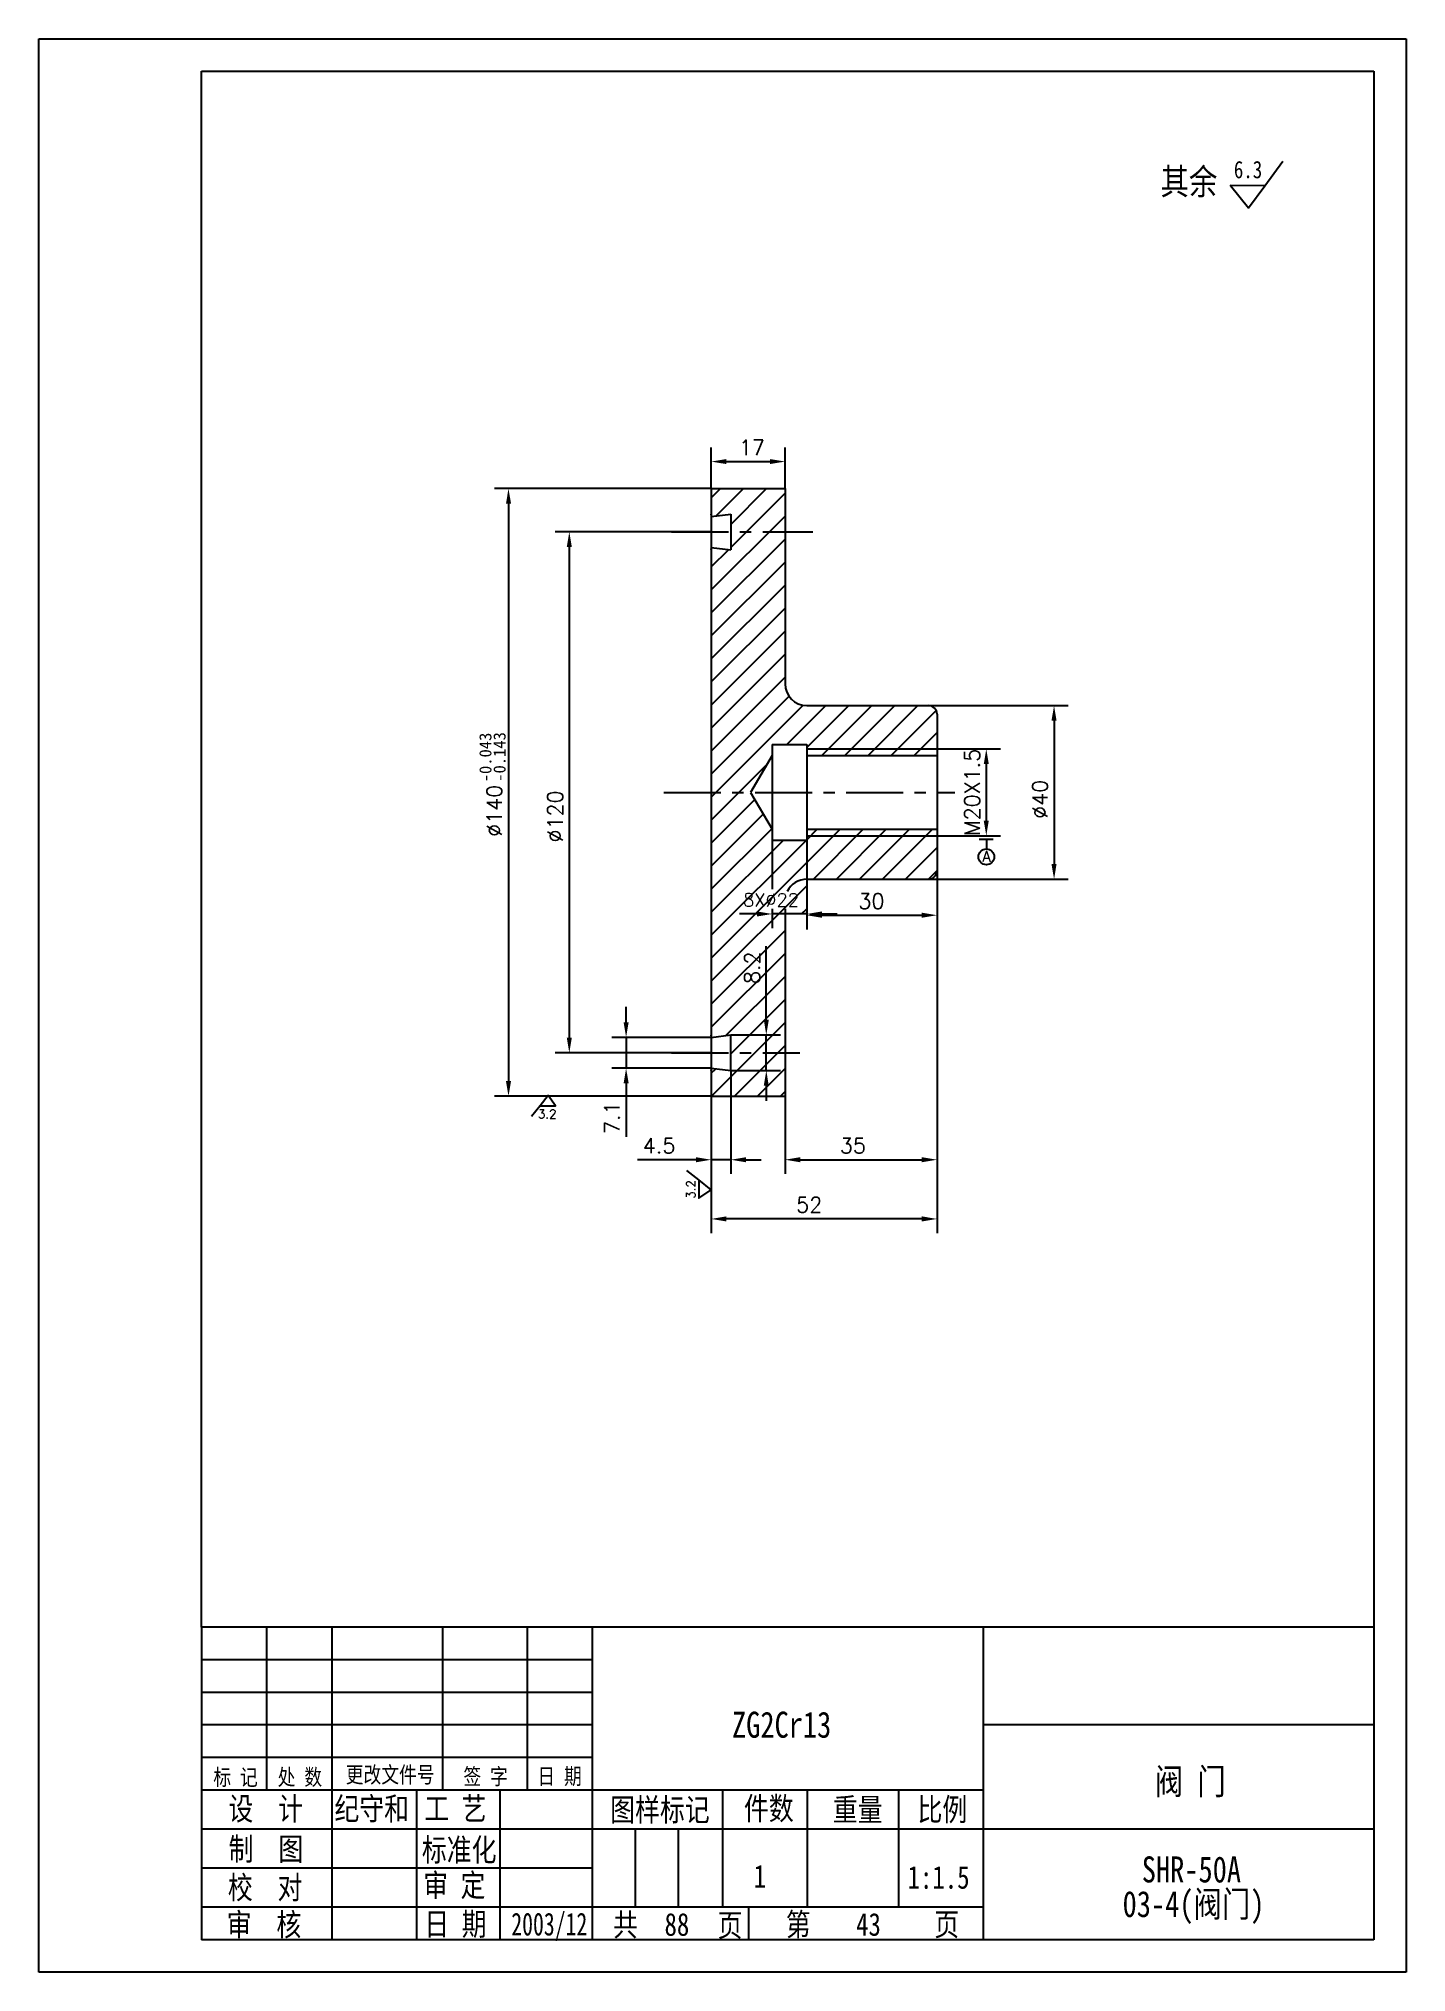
# Model space of a CAD drawing. Extents: x 734 to 1049, y -13 to 432.
import ezdxf

# ---------------------------------------------------------------- set-up
doc = ezdxf.new("R2010")
doc.units = 0
doc.header["$LTSCALE"] = 10.5
doc.header["$MEASUREMENT"] = 0
doc.linetypes.add('CENTER', pattern=[2, 1.25, -0.25, 0.25, -0.25])
doc.layers.get('0').update_dxf_attribs({"color": 2, "linetype": 'CONTINUOUS'})
doc.layers.get('DEFPOINTS').update_dxf_attribs({"linetype": 'CONTINUOUS'})
doc.layers.add('PART', color=3, linetype='CONTINUOUS')
doc.layers.add('SMPEN_THICK', color=7, linetype='CONTINUOUS')
doc.styles.add('HZDX', font='', dxfattribs={"width": 0.8, "height": 7.5})
doc.styles.get("Standard").update_dxf_attribs({"font": 'txt.shx', "height": 3.5, "bigfont": 'gbcbig.shx'})
doc.styles.get('HZDX').set_extended_font_data('SimSun')
doc.dimstyles.get("Standard").update_dxf_attribs({"dimtxt": 0.18, "dimasz": 0.18, "dimexe": 0.18, "dimexo": 0.0625, "dimgap": 0.09, "dimtad": 0, "dimtih": 1, "dimtoh": 1, "dimdec": 4, "dimzin": 0, "dimdsep": 46, "dimtxsty": 'Standard', "dimcen": 0.09, "dimadec": 0, "dimazin": 0, "dimtfac": 1, "dimtdec": 4, "dimtofl": 0, "dimtmove": 0, "dimatfit": 3, "dimfxl": 1, "dimtolj": 1, "dimtzin": 0, "dimarcsym": 0})

# ---------------------------------------------------------------- blocks, each defined once
blk = doc.blocks.new('*D4')
at = {"layer": 'DEFPOINTS', "color": 0, "transparency": 16777216}
for p in [(893.13, 194.63), (888.63, 188.63), (893.13, 173.99)]:
    blk.add_point(p, dxfattribs=at)
at = {"layer": 'SMPEN_THICK', "color": 2, "lineweight": -2, "transparency": 16777216}
for p, q in [((893.13, 194.63), (893.13, 170.74)), ((888.63, 188.63), (888.63, 170.74)), ((885.13, 173.99), (871.63, 173.99)), ((893.13, 173.99), (888.63, 173.99)), ((896.63, 173.99), (900.13, 173.99))]:
    blk.add_line(p, q, dxfattribs=at)
at = {"layer": 'SMPEN_THICK', "color": 2, "transparency": 16777216}
for points in [[(885.13, 174.57), (885.13, 173.41), (888.63, 173.99)], [(896.63, 174.57), (896.63, 173.41), (893.13, 173.99)]]:
    blk.add_solid(points, dxfattribs=at)
at = {"layer": 'SMPEN_THICK', "color": 2, "transparency": 16777216, "insert": (876.63, 177.24), "char_height": 3.5, "attachment_point": 5}
blk.add_mtext('\\A1;4.5', dxfattribs=at)
blk = doc.blocks.new('*D5')
at = {"layer": 'DEFPOINTS', "color": 0, "transparency": 16777216}
for p in [(940.63, 240.63), (905.63, 206.13), (940.63, 173.99)]:
    blk.add_point(p, dxfattribs=at)
at = {"layer": 'SMPEN_THICK', "color": 2, "lineweight": -2, "transparency": 16777216}
for p, q in [((940.63, 240.63), (940.63, 170.74)), ((905.63, 206.13), (905.63, 170.74)), ((909.13, 173.99), (937.13, 173.99))]:
    blk.add_line(p, q, dxfattribs=at)
at = {"layer": 'SMPEN_THICK', "color": 2, "transparency": 16777216}
for points in [[(909.13, 174.57), (909.13, 173.41), (905.63, 173.99)], [(937.13, 174.57), (937.13, 173.41), (940.63, 173.99)]]:
    blk.add_solid(points, dxfattribs=at)
at = {"layer": 'SMPEN_THICK', "color": 2, "transparency": 16777216, "insert": (921.26, 177.24), "char_height": 3.5, "attachment_point": 5}
blk.add_mtext('\\A1;35', dxfattribs=at)
blk = doc.blocks.new('*D6')
at = {"layer": 'DEFPOINTS', "color": 0, "transparency": 16777216}
for p in [(940.63, 240.63), (888.63, 188.63), (888.63, 160.35)]:
    blk.add_point(p, dxfattribs=at)
at = {"layer": 'SMPEN_THICK', "color": 2, "lineweight": -2, "transparency": 16777216}
for p, q in [((940.63, 240.63), (940.63, 157.1)), ((888.63, 188.63), (888.63, 157.1)), ((937.13, 160.35), (892.13, 160.35))]:
    blk.add_line(p, q, dxfattribs=at)
at = {"layer": 'SMPEN_THICK', "color": 2, "transparency": 16777216}
for points in [[(892.13, 160.94), (892.13, 159.77), (888.63, 160.35)], [(937.13, 160.94), (937.13, 159.77), (940.63, 160.35)]]:
    blk.add_solid(points, dxfattribs=at)
at = {"layer": 'SMPEN_THICK', "color": 2, "transparency": 16777216, "insert": (911.2, 163.6), "char_height": 3.5, "attachment_point": 5}
blk.add_mtext('\\A1;52', dxfattribs=at)
blk = doc.blocks.new('*D7')
at = {"layer": 'DEFPOINTS', "color": 0, "transparency": 16777216}
for p in [(910.63, 247.63), (940.63, 248.63), (940.63, 230.32)]:
    blk.add_point(p, dxfattribs=at)
at = {"layer": 'SMPEN_THICK', "color": 2, "lineweight": -2, "transparency": 16777216}
for p, q in [((910.63, 247.63), (910.63, 227.07)), ((940.63, 248.63), (940.63, 227.07)), ((914.13, 230.32), (937.13, 230.32))]:
    blk.add_line(p, q, dxfattribs=at)
at = {"layer": 'SMPEN_THICK', "color": 2, "transparency": 16777216}
for points in [[(914.13, 230.91), (914.13, 229.74), (910.63, 230.32)], [(937.13, 230.91), (937.13, 229.74), (940.63, 230.32)]]:
    blk.add_solid(points, dxfattribs=at)
at = {"layer": 'SMPEN_THICK', "color": 2, "transparency": 16777216, "insert": (925.52, 233.57), "char_height": 3.5, "attachment_point": 5}
blk.add_mtext('\\A1;30', dxfattribs=at)
blk = doc.blocks.new('*D8')
at = {"layer": 'DEFPOINTS', "color": 0, "transparency": 16777216}
for p in [(938.63, 278.63), (938.63, 238.63), (967.59, 238.63)]:
    blk.add_point(p, dxfattribs=at)
at = {"layer": 'SMPEN_THICK', "color": 2, "lineweight": -2, "transparency": 16777216}
for p, q in [((938.63, 278.63), (970.84, 278.63)), ((967.59, 275.13), (967.59, 242.13)), ((938.63, 238.63), (970.84, 238.63))]:
    blk.add_line(p, q, dxfattribs=at)
at = {"layer": 'SMPEN_THICK', "color": 2, "transparency": 16777216}
for points in [[(967, 275.13), (968.17, 275.13), (967.59, 278.63)], [(967, 242.13), (968.17, 242.13), (967.59, 238.63)]]:
    blk.add_solid(points, dxfattribs=at)
at = {"layer": 'SMPEN_THICK', "color": 2, "transparency": 16777216, "insert": (964.34, 257.01), "char_height": 3.5, "attachment_point": 5, "rotation": 90}
blk.add_mtext('\\A1;%%c40', dxfattribs=at)
blk = doc.blocks.new('*D9')
at = {"layer": 'DEFPOINTS', "color": 0, "transparency": 16777216}
for p in [(940.63, 268.63), (940.63, 248.63), (951.98, 248.63)]:
    blk.add_point(p, dxfattribs=at)
at = {"layer": 'SMPEN_THICK', "color": 2, "lineweight": -2, "transparency": 16777216}
for p, q in [((940.63, 268.63), (955.23, 268.63)), ((951.98, 265.13), (951.98, 252.13)), ((940.63, 248.63), (955.23, 248.63))]:
    blk.add_line(p, q, dxfattribs=at)
at = {"layer": 'SMPEN_THICK', "color": 2, "transparency": 16777216}
for points in [[(951.39, 265.13), (952.56, 265.13), (951.98, 268.63)], [(951.39, 252.13), (952.56, 252.13), (951.98, 248.63)]]:
    blk.add_solid(points, dxfattribs=at)
at = {"layer": 'SMPEN_THICK', "color": 2, "transparency": 16777216, "insert": (948.73, 258.63), "char_height": 3.5, "attachment_point": 5, "rotation": 90}
blk.add_mtext('\\A1;M20X1.5', dxfattribs=at)
blk = doc.blocks.new('*D10')
at = {"layer": 'DEFPOINTS', "color": 0, "transparency": 16777216}
for p in [(888.63, 328.63), (841.93, 188.63), (888.63, 188.63)]:
    blk.add_point(p, dxfattribs=at)
at = {"layer": 'SMPEN_THICK', "color": 2, "lineweight": -2, "transparency": 16777216}
for p, q in [((888.63, 328.63), (838.68, 328.63)), ((841.93, 325.13), (841.93, 192.13)), ((888.63, 188.63), (838.68, 188.63))]:
    blk.add_line(p, q, dxfattribs=at)
at = {"layer": 'SMPEN_THICK', "color": 2, "transparency": 16777216}
for points in [[(841.35, 325.13), (842.52, 325.13), (841.93, 328.63)], [(841.35, 192.13), (842.52, 192.13), (841.93, 188.63)]]:
    blk.add_solid(points, dxfattribs=at)
at = {"layer": 'SMPEN_THICK', "color": 2, "transparency": 16777216, "insert": (838.68, 254.38), "char_height": 3.5, "attachment_point": 5, "rotation": 90}
blk.add_mtext('\\A1;%%c140', dxfattribs=at)
blk = doc.blocks.new('*D11')
at = {"layer": 'DEFPOINTS', "color": 0, "transparency": 16777216}
for p in [(888.63, 318.63), (855.94, 198.63), (888.63, 198.63)]:
    blk.add_point(p, dxfattribs=at)
at = {"layer": 'SMPEN_THICK', "color": 2, "lineweight": -2, "transparency": 16777216}
for p, q in [((888.63, 318.63), (852.69, 318.63)), ((855.94, 315.13), (855.94, 202.13)), ((888.63, 198.63), (852.69, 198.63))]:
    blk.add_line(p, q, dxfattribs=at)
at = {"layer": 'SMPEN_THICK', "color": 2, "transparency": 16777216}
for points in [[(855.35, 315.13), (856.52, 315.13), (855.94, 318.63)], [(855.35, 202.13), (856.52, 202.13), (855.94, 198.63)]]:
    blk.add_solid(points, dxfattribs=at)
at = {"layer": 'SMPEN_THICK', "color": 2, "transparency": 16777216, "insert": (852.69, 253.08), "char_height": 3.5, "attachment_point": 5, "rotation": 90}
blk.add_mtext('\\A1;%%c120', dxfattribs=at)
blk = doc.blocks.new('*D12')
at = {"layer": 'DEFPOINTS', "color": 0, "transparency": 16777216}
for p in [(888.63, 202.18), (869.02, 195.08), (888.63, 195.08)]:
    blk.add_point(p, dxfattribs=at)
at = {"layer": 'SMPEN_THICK', "color": 2, "lineweight": -2, "transparency": 16777216}
for p, q in [((869.02, 205.68), (869.02, 209.18)), ((888.63, 202.18), (865.77, 202.18)), ((869.02, 202.18), (869.02, 195.08)), ((888.63, 195.08), (865.77, 195.08)), ((869.02, 191.58), (869.02, 179.25))]:
    blk.add_line(p, q, dxfattribs=at)
at = {"layer": 'SMPEN_THICK', "color": 2, "transparency": 16777216}
for points in [[(868.44, 205.68), (869.61, 205.68), (869.02, 202.18)], [(868.44, 191.58), (869.61, 191.58), (869.02, 195.08)]]:
    blk.add_solid(points, dxfattribs=at)
at = {"layer": 'SMPEN_THICK', "color": 2, "transparency": 16777216, "insert": (865.77, 183.66), "char_height": 3.5, "attachment_point": 5, "rotation": 90}
blk.add_mtext('\\A1;7.1', dxfattribs=at)
blk = doc.blocks.new('*D13')
at = {"layer": 'DEFPOINTS', "color": 0, "transparency": 16777216}
for p in [(893.13, 202.73), (893.13, 194.53), (901.31, 194.53)]:
    blk.add_point(p, dxfattribs=at)
at = {"layer": 'SMPEN_THICK', "color": 2, "lineweight": -2, "transparency": 16777216}
for p, q in [((901.31, 206.23), (901.31, 223.23)), ((893.13, 202.73), (904.56, 202.73)), ((901.31, 194.53), (901.31, 202.73)), ((893.13, 194.53), (904.56, 194.53)), ((901.31, 191.03), (901.31, 187.53))]:
    blk.add_line(p, q, dxfattribs=at)
at = {"layer": 'SMPEN_THICK', "color": 2, "transparency": 16777216}
for points in [[(900.73, 206.23), (901.89, 206.23), (901.31, 202.73)], [(900.73, 191.03), (901.89, 191.03), (901.31, 194.53)]]:
    blk.add_solid(points, dxfattribs=at)
at = {"layer": 'SMPEN_THICK', "color": 2, "transparency": 16777216, "insert": (898.06, 218.23), "char_height": 3.5, "attachment_point": 5, "rotation": 90}
blk.add_mtext('\\A1;8.2', dxfattribs=at)
blk = doc.blocks.new('*D14')
at = {"layer": 'DEFPOINTS', "color": 0, "transparency": 16777216}
for p in [(905.63, 334.84), (888.63, 328.63), (905.63, 328.63)]:
    blk.add_point(p, dxfattribs=at)
at = {"layer": 'SMPEN_THICK', "color": 2, "lineweight": -2, "transparency": 16777216}
for p, q in [((888.63, 328.63), (888.63, 338.09)), ((892.13, 334.84), (902.13, 334.84)), ((905.63, 328.63), (905.63, 338.09))]:
    blk.add_line(p, q, dxfattribs=at)
at = {"layer": 'SMPEN_THICK', "color": 2, "transparency": 16777216}
for points in [[(892.13, 335.42), (892.13, 334.26), (888.63, 334.84)], [(902.13, 335.42), (902.13, 334.26), (905.63, 334.84)]]:
    blk.add_solid(points, dxfattribs=at)
at = {"layer": 'SMPEN_THICK', "color": 2, "transparency": 16777216, "insert": (898, 338.09), "char_height": 3.5, "attachment_point": 5}
blk.add_mtext('\\A1;17', dxfattribs=at)

msp = doc.modelspace()

# ---------------------------------------------------------------- hatches: boundary and pattern name
at = {"layer": 'SMPEN_THICK'}
h = msp.add_hatch(dxfattribs=at)
h.set_pattern_fill('ANSI31', color=256, scale=30, style=0)
h.paths.add_polyline_path([(905.63481, 328.63077), (888.63481, 328.63077), (888.63481, 322.18077), (893.13481, 322.73077), (893.13481, 318.63077), (905.63481, 318.63077)])
h.paths.add_polyline_path([(905.63481, 318.63077), (893.13481, 318.63077), (893.13481, 314.53077), (888.63481, 315.08077), (888.63481, 258.63077), (897.67005, 258.63077), (902.63481, 267.13077), (902.63481, 269.63077), (910.63481, 269.63077), (910.63481, 268.63077), (940.63481, 268.63077), (940.63481, 276.63077, 0.414213562), (938.63481, 278.63077), (910.63481, 278.63077, -0.414213562), (905.63481, 283.63077)])
h.paths.add_polyline_path([(902.63481, 247.63077), (902.63481, 250.13077), (897.67005, 258.63077), (888.63481, 258.63077), (888.63481, 202.18077), (893.13481, 202.73077), (893.13481, 198.63077), (905.63481, 198.63077), (905.63481, 206.13077), (905.63481, 230.61127), (910.63481, 230.61127), (910.63481, 247.63077)])
h.paths.add_polyline_path([(905.63481, 198.63077), (893.13481, 198.63077), (893.13481, 194.53077), (888.63481, 195.08077), (888.63481, 188.63077), (905.63481, 188.63077)])
h.paths.add_polyline_path([(940.63481, 248.63077), (910.63481, 248.63077), (910.63481, 247.63077), (910.63481, 238.63077), (938.63481, 238.63077, 0.414213562), (940.63481, 240.63077)])
h.paths.add_polyline_path([(940.63481, 250.13077), (910.63481, 250.13077), (910.63481, 248.63077), (940.63481, 248.63077)])
h.paths.add_polyline_path([(940.63481, 268.63077), (910.63481, 268.63077), (910.63481, 267.13077), (940.63481, 267.13077)], flags=17)
h.paths.add_polyline_path([(895.4353, 213.85577), (895.4353, 222.60577), (900.6853, 222.60577), (900.6853, 213.85577)], flags=24)
h.paths.add_polyline_path([(894.64984, 236.11127), (910.14984, 236.11127), (910.14984, 231.61127), (894.64984, 231.61127)], flags=24)

# ---------------------------------------------------------------- linework, layer by layer
at = {"color": 2, "linetype": 'ByBlock'}
for p, q in [((902.63481, 247.63077), (902.63481, 236.32048)), ((910.63481, 247.63077), (910.63481, 227.07375)), ((910.63481, 247.63077), (910.63481, 227.36127)), ((902.63481, 231.80439), (902.63481, 227.36127)), ((899.13481, 230.61127), (895.1677, 230.61127)), ((910.63481, 230.61127), (902.63481, 230.61127)), ((914.13481, 230.61127), (917.63481, 230.61127)), ((914.13481, 230.32375), (920.88481, 230.32375)), ((905.63481, 206.13077), (905.63481, 170.74105)), ((909.13481, 173.99105), (913.34622, 173.99105))]:
    msp.add_line(p, q, dxfattribs=at)
for points in [[(899.13481, 231.1946), (899.13481, 230.02794), (902.63481, 230.61127)], [(914.13481, 231.1946), (914.13481, 230.02794), (910.63481, 230.61127)], [(914.13481, 230.90708), (914.13481, 229.74041), (910.63481, 230.32375)], [(909.13481, 174.57439), (909.13481, 173.40772), (905.63481, 173.99105)]]:
    msp.add_solid(points, dxfattribs=at)
at = {"layer": 'DEFPOINTS', "color": 0, "linetype": 'ByBlock'}
for p in [(902.63481, 247.63077), (910.63481, 247.63077), (902.63481, 230.61127), (910.63481, 230.32375), (905.63481, 206.13077), (888.63481, 188.63077), (905.63481, 173.99105)]:
    msp.add_point(p, dxfattribs=at)
at = {"layer": 'PART', "linetype": 'Continuous'}
for p, q in [((733.72233, 432.27458), (1048.72233, 432.27458)), ((1048.72233, 432.27458), (1048.72233, -13.22542)), ((786.22233, 66.27458), (786.22233, 28.77458)), ((801.22233, 66.27458), (801.22233, -5.72542)), ((826.72233, 66.27458), (826.72233, 28.77458)), ((846.22233, 66.27458), (846.22233, 28.77458)), ((861.22233, 66.27458), (861.22233, -5.72542)), ((951.22233, 66.27458), (951.22233, -5.72542)), ((1041.22233, 43.77458), (951.22233, 43.77458)), ((820.72233, 28.77458), (820.72233, -5.72542)), ((839.96191, 28.77458), (839.96191, -5.72542)), ((891.22233, 28.77458), (891.22233, 1.77458)), ((910.72233, 28.77458), (910.72233, 1.77458)), ((931.72233, 28.77458), (931.72233, 1.77458)), ((871.12233, 19.77458), (871.12233, 1.77458)), ((881.02233, 19.77458), (881.02233, 1.77458)), ((1041.22233, 19.77458), (951.22233, 19.77458)), ((897.22233, 1.77458), (897.22233, -5.72542)), ((1048.72233, -13.22542), (733.72233, -13.22542))]:
    msp.add_line(p, q, dxfattribs=at)
at = {"layer": 'PART', "color": 4, "linetype": 'Continuous'}
for p, q in [((771.22233, 66.27458), (771.22233, 424.77458)), ((771.22233, 424.77458), (1041.22233, 424.77458)), ((1041.22233, 424.77458), (1041.22233, -5.72542)), ((888.63481, 328.63077), (905.63481, 328.63077)), ((888.63481, 328.63077), (888.63481, 188.63077)), ((905.63481, 328.63077), (905.63481, 283.63077)), ((888.63481, 322.18077), (893.13481, 322.73077)), ((893.13481, 322.73077), (893.13481, 314.53077)), ((888.63481, 315.08077), (893.13481, 314.53077)), ((910.63481, 278.63077), (938.63481, 278.63077)), ((940.63481, 276.63077), (940.63481, 240.63077)), ((902.63481, 269.63077), (910.63481, 269.63077)), ((902.63481, 269.63077), (902.63481, 247.63077)), ((910.63481, 269.63077), (910.63481, 247.63077)), ((902.63481, 267.13077), (897.67005, 258.63077)), ((910.63481, 267.13077), (940.63481, 267.13077)), ((897.67005, 258.63077), (902.63481, 250.13077)), ((910.63481, 250.13077), (940.63481, 250.13077)), ((902.63481, 247.63077), (910.63481, 247.63077)), ((910.63481, 238.63077), (938.63481, 238.63077)), ((905.63481, 231.81774), (905.63481, 188.63077)), ((888.63481, 202.18077), (893.13481, 202.73077)), ((893.13481, 194.53077), (893.13481, 202.73077)), ((888.63481, 195.08077), (893.13481, 194.53077)), ((888.63481, 188.63077), (905.63481, 188.63077)), ((771.22233, 66.27458), (771.22233, -5.72542)), ((1041.22233, 66.27458), (771.22233, 66.27458)), ((1041.22233, -5.72542), (771.22233, -5.72542))]:
    msp.add_line(p, q, dxfattribs=at)
for centre, radius, start, end in [((910.63481, 283.63077), 5, 180, 270), ((938.63481, 276.63077), 2, 0, 90), ((938.63481, 240.63077), 2, 270, 0), ((910.63481, 233.63077), 5, 90, 154.3527036)]:
    msp.add_arc(centre, radius, start, end, dxfattribs=at)
for p in [(888.63481, 322.63077), (888.63481, 314.63077), (888.63481, 202.63077), (888.63481, 202.63077), (888.63481, 194.63077), (888.63481, 194.63077)]:
    msp.add_point(p, dxfattribs=at)
at = {"layer": 'SMPEN_THICK', "color": 3}
msp.add_line((733.72233, -13.22542), (733.72233, 432.27458), dxfattribs=at)
at = {"layer": 'SMPEN_THICK'}
for p, q in [((1016.10915, 398.37736), (1020.28512, 404.07423)), ((910.63481, 268.63077), (940.63481, 268.63077)), ((910.63481, 248.63077), (940.63481, 248.63077)), ((950.32931, 247.84837), (953.52888, 247.84837)), ((951.99988, 247.84837), (951.99988, 245.61056)), ((849.24068, 186.40231), (847.2486, 183.9794)), ((885.76183, 169.34244), (882.97299, 171.48071)), ((861.22233, 58.77458), (771.22233, 58.77458)), ((861.22233, 51.27458), (771.22233, 51.27458)), ((861.22233, 43.77458), (771.22233, 43.77458)), ((861.22233, 36.27458), (771.22233, 36.27458)), ((951.22233, 28.77458), (771.22233, 28.77458)), ((951.22233, 19.77458), (771.22233, 19.77458)), ((861.22233, 10.77458), (771.22233, 10.77458)), ((951.22233, 1.77458), (771.22233, 1.77458))]:
    msp.add_line(p, q, dxfattribs=at)
at = {"layer": 'SMPEN_THICK', "linetype": 'CENTER'}
for p, q in [((879.48008, 318.63077), (912.06118, 318.63077)), ((877.716, 258.63077), (944.74879, 258.63077)), ((879.48008, 198.63077), (909.06118, 198.63077))]:
    msp.add_line(p, q, dxfattribs=at)
at = {"layer": 'SMPEN_THICK'}
for points in [[(1016.10915, 398.37736), (1008.23572, 398.42749), (1012.40734, 393.32361)], [(849.24068, 186.40231), (852.79442, 186.40391), (851.09211, 188.82396)], [(885.76183, 169.34244), (885.77789, 165.1616), (888.60168, 167.04313)]]:
    msp.add_lwpolyline(points, close=True, dxfattribs=at)
msp.add_circle((951.99988, 243.79014), 1.82042, dxfattribs=at)

# ---------------------------------------------------------------- texts
at = {"color": 2, "linetype": 'ByBlock', "attachment_point": 5}
for s, insert, char_height in [('A', (952.01742, 243.9125), 2.51957), ('\\A1;8X∅22', (902.39984, 233.86127), 3), ('3.2', (850.85483, 184.52669), 2)]:
    msp.add_mtext(s, dxfattribs=dict(at, insert=insert, char_height=char_height))
at = {"color": 2, "linetype": 'ByBlock', "insert": (883.94614, 167.15757), "char_height": 2, "attachment_point": 5, "rotation": 90}
msp.add_mtext('3.2', dxfattribs=at)
at = {"layer": 'SMPEN_THICK', "color": 2, "style": 'HZDX'}
for s, p in [('-0.043', (838.00239, 260.95545)), ('-0.143', (841.25699, 261.07861))]:
    msp.add_text(s, height=2.8, rotation=90, dxfattribs=at).set_placement(p)
at = {"layer": 'SMPEN_THICK', "style": 'HZDX'}
for s, height, width, p in [('标 记', 3.75, 0.8, (773.94399, 29.84205)), ('处 数', 3.75, 0.8, (788.7703, 29.88995)), ('更改文件号', 3.75, 0.8, (804.44669, 30.43778)), ('签 字', 3.75, 0.8, (831.55111, 30.01998)), ('日 期', 3.75, 0.8, (848.58501, 30.08542)), ('设  计', 5.25, 0.8, (777.42719, 21.84743)), ('纪守和', 5.25, 0.8, (801.84002, 21.84743)), ('工 艺', 5.25, 0.8, (822.53498, 21.86429)), ('图样标记', 5.25, 0.8, (865.35944, 21.60566)), ('件数', 5.25, 0.8, (896.17347, 21.91432)), ('重量', 5.25, 0.8, (916.6415, 21.6399)), ('比例', 5.25, 0.8, (936.14887, 21.67413)), ('制  图', 5.25, 0.8, (777.48882, 12.56976)), ('标准化', 5.25, 0.8, (821.98587, 12.36381)), ('校  对', 5.25, 0.8, (777.30016, 3.68659)), ('审 定', 5.25, 0.8, (822.29468, 4.21805)), ('1', 5.25, 0.8, (898.40715, 6.28784)), ('1:1.5', 5.25, 0.8, (933.84867, 6.04765)), ('审  核', 5.25, 0.8, (777.02561, -4.85367)), ('日 期', 5.25, 0.8, (822.54655, -4.73623)), ('2003/12', 5.25, 0.7, (842.57759, -4.73623)), ('共', 5.25, 0.8, (866.0113, -4.87264)), ('88', 5.25, 0.8, (877.8648, -4.80417)), ('页', 5.25, 0.8, (890.10014, -4.99274)), ('第', 5.25, 0.8, (905.81543, -4.80417)), ('43', 5.25, 0.8, (921.99171, -4.80417)), ('页', 5.25, 0.8, (940.01051, -4.80417))]:
    msp.add_text(s, height=height, dxfattribs=dict(at, width=width)).set_placement(p)
at = {"layer": 'SMPEN_THICK', "attachment_point": 5, "style": 'HZDX'}
for s, insert, char_height in [('其余', (998.65795, 399.01242), 6), ('6.3', (1012.26722, 402.08634), 4), ('ZG2Cr13', (904.84326, 43.77994), 6), ('阀 门', (998.94581, 30.42854), 6), ('SHR-50A', (999.225, 10.43087), 6), ('03-4(阀门)', (999.71597, 1.70941), 6)]:
    msp.add_mtext(s, dxfattribs=dict(at, insert=insert, char_height=char_height))

# ---------------------------------------------------------------- dimensions: what is measured, and where the dimension line sits
at = {"layer": 'SMPEN_THICK'}
for base, p1, p2, picture, middle in [((905.63481, 334.84164), (888.63481, 328.63077), (905.63481, 328.63077), '*D14', (897.99504, 334.84164)), ((940.63481, 230.32375), (910.63481, 247.63077), (940.63481, 248.63077), '*D7', (925.52257, 230.32375)), ((888.63481, 160.35475), (940.63481, 240.63077), (888.63481, 188.63077), '*D6', (911.20317, 160.35475)), ((940.63481, 173.99105), (905.63481, 206.13077), (940.63481, 240.63077), '*D5', (921.25869, 173.99105)), ((893.13481, 173.99105), (888.63481, 188.63077), (893.13481, 194.63077), '*D4', (876.63481, 173.99105))]:
    dim = msp.add_linear_dim(base=base, p1=p1, p2=p2, dimstyle='Standard', override={"dimtxt": 5, "dimasz": 3.5, "dimexe": 3.25, "dimexo": 0, "dimgap": 1.5, "dimtad": 1, "dimtih": 0, "dimtoh": 0, "dimzin": 8, "dimclrd": 2, "dimclre": 2, "dimclrt": 2, "dimtm": 0.115, "dimtfac": 0.66667, "dimtofl": 1, "dimatfit": 1, "dimtvp": 5, "dimtzin": 8}, dxfattribs=at)
    dim.commit()
    dim.dimension.update_dxf_attribs({"geometry": picture, "text_midpoint": middle, "dimtype": 160})
for base, p1, p2, text, picture, middle in [((841.93329, 188.63077), (888.63481, 328.63077), (888.63481, 188.63077), '%%c<>', '*D10', (841.93329, 254.37866)), ((855.9354, 198.63077), (888.63481, 318.63077), (888.63481, 198.63077), '%%c<>', '*D11', (855.9354, 253.07502)), ((967.5857, 238.63077), (938.63481, 278.63077), (938.63481, 238.63077), '%%c<>', '*D8', (967.5857, 257.00926)), ((951.97738, 248.63077), (940.63481, 268.63077), (940.63481, 248.63077), 'M20X1.5', '*D9', (951.97738, 258.63077))]:
    dim = msp.add_linear_dim(base=base, p1=p1, p2=p2, angle=90, text=text, dimstyle='Standard', override={"dimtxt": 5, "dimasz": 3.5, "dimexe": 3.25, "dimexo": 0, "dimgap": 1.5, "dimtad": 1, "dimtih": 0, "dimtoh": 0, "dimzin": 8, "dimclrd": 2, "dimclre": 2, "dimclrt": 2, "dimtm": 0.115, "dimtfac": 0.66667, "dimtofl": 1, "dimatfit": 1, "dimtvp": 5, "dimtzin": 8}, dxfattribs=at)
    dim.commit()
    dim.dimension.update_dxf_attribs({"geometry": picture, "text_midpoint": middle, "dimtype": 160})
for base, p1, p2, picture, middle in [((901.3103, 194.53077), (893.13481, 202.73077), (893.13481, 194.53077), '*D13', (901.3103, 218.23077)), ((869.02408, 195.08077), (888.63481, 202.18077), (888.63481, 195.08077), '*D12', (869.02408, 183.6641))]:
    dim = msp.add_linear_dim(base=base, p1=p1, p2=p2, angle=90, dimstyle='Standard', override={"dimtxt": 5, "dimasz": 3.5, "dimexe": 3.25, "dimexo": 0, "dimgap": 1.5, "dimtad": 1, "dimtih": 0, "dimtoh": 0, "dimzin": 8, "dimclrd": 2, "dimclre": 2, "dimclrt": 2, "dimtm": 0.115, "dimtfac": 0.66667, "dimtofl": 1, "dimatfit": 1, "dimtvp": 5, "dimtzin": 8}, dxfattribs=at)
    dim.commit()
    dim.dimension.update_dxf_attribs({"geometry": picture, "text_midpoint": middle, "dimtype": 160})

doc.saveas('drawing.dxf')
